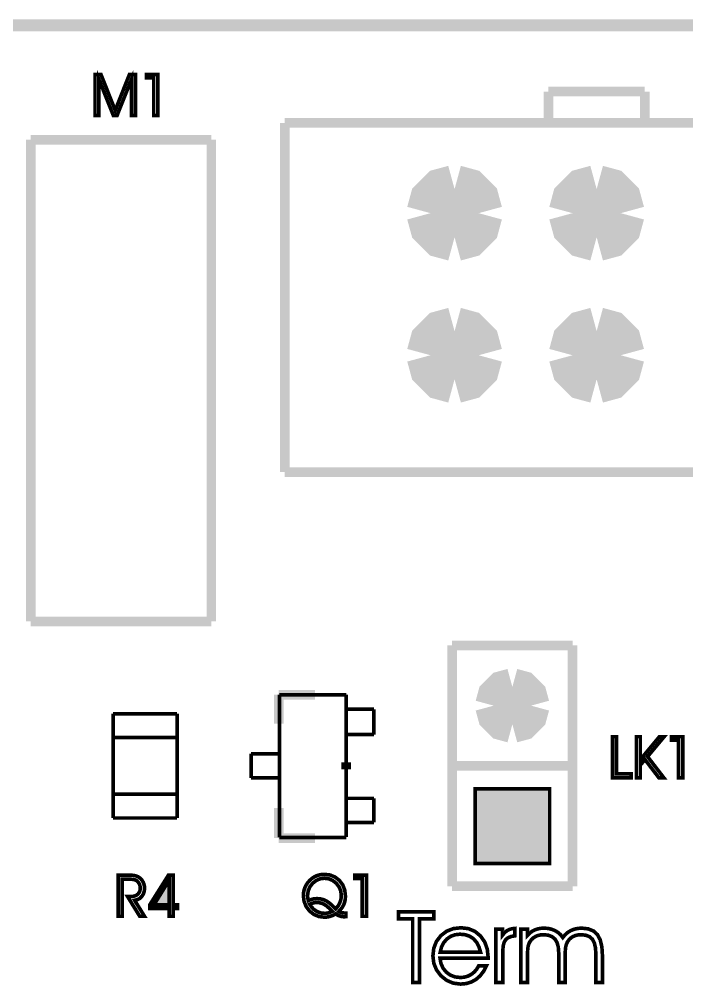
# Model space of a CAD drawing. Extents: x -1.96 to 2.19, y -1.6 to 2.11.
# Drawn here: x -0.038 to 0.516, y 1.307 to 2.108 of the extents above; entities that cross this region are included whole.
import ezdxf

# ---------------------------------------------------------------- set-up
doc = ezdxf.new("R2010")
doc.units = 0
doc.header["$LTSCALE"] = 0.000394
for name, color, linetype in [('KO', 7, 'CONTINUOUS'), ('M4', 7, 'CONTINUOUS'), ('ML', 7, 'CONTINUOUS'), ('TO', 7, 'CONTINUOUS')]:
    doc.layers.add(name, color=color, linetype=linetype)

msp = doc.modelspace()

# ---------------------------------------------------------------- linework, layer by layer
at = {"layer": 'KO', "color": 7, "linetype": 'CONTINUOUS', "const_width": 0.01}
msp.add_lwpolyline([(-1.958433, 2.103472), (1.741563, 2.103472)], dxfattribs=at)
at = {"layer": 'M4', "color": 7, "linetype": 'CONTINUOUS', "const_width": 0.003}
for points in [[(0.178067, 1.428972), (0.178067, 1.547472)], [(0.178067, 1.547472), (0.233567, 1.547472)], [(0.233567, 1.429472), (0.233567, 1.547472)], [(0.039992, 1.445165), (0.039992, 1.531776)], [(0.039992, 1.531776), (0.093138, 1.531776)], [(0.093138, 1.445165), (0.093138, 1.531776)], [(0.233567, 1.535472), (0.256567, 1.535472)], [(0.256567, 1.514472), (0.256567, 1.535472)], [(0.233567, 1.514472), (0.256567, 1.514472)], [(0.039992, 1.512091), (0.093138, 1.512091)], [(0.154567, 1.498472), (0.177567, 1.498472)], [(0.154567, 1.478472), (0.154567, 1.498472)], [(0.154567, 1.478472), (0.177567, 1.478472)], [(0.039992, 1.46485), (0.093138, 1.46485)], [(0.233567, 1.461472), (0.256567, 1.461472)], [(0.256567, 1.441472), (0.256567, 1.461472)], [(0.039992, 1.445165), (0.093138, 1.445165)], [(0.233567, 1.441472), (0.256567, 1.441472)], [(0.178067, 1.428972), (0.233567, 1.428972)]]:
    msp.add_lwpolyline(points, dxfattribs=at)
at = {"layer": 'ML', "color": 7, "linetype": 'CONTINUOUS'}
for points, const_width in [([(0.323571, 1.967469), (0.313493, 1.964731), (0.306312, 1.957551), (0.303575, 1.947472)], 0.04), ([(0.323571, 1.967469), (0.313493, 1.964731), (0.306312, 1.957551), (0.303575, 1.947472)], 0.04), ([(0.343567, 1.947472), (0.34083, 1.957551), (0.333649, 1.964731), (0.323571, 1.967469)], 0.04), ([(0.343567, 1.947472), (0.34083, 1.957551), (0.333649, 1.964731), (0.323571, 1.967469)], 0.04), ([(0.441571, 1.967472), (0.43149, 1.964735), (0.424308, 1.957554), (0.421571, 1.947472)], 0.04), ([(0.441571, 1.967472), (0.43149, 1.964735), (0.424308, 1.957554), (0.421571, 1.947472)], 0.04), ([(0.461571, 1.947472), (0.458834, 1.957554), (0.451652, 1.964735), (0.441571, 1.967472)], 0.04), ([(0.461571, 1.947472), (0.458834, 1.957554), (0.451652, 1.964735), (0.441571, 1.967472)], 0.04), ([(0.303575, 1.947472), (0.306312, 1.937394), (0.313493, 1.930213), (0.323571, 1.927476)], 0.04), ([(0.303575, 1.947472), (0.306312, 1.937394), (0.313493, 1.930213), (0.323571, 1.927476)], 0.04), ([(0.323571, 1.927476), (0.333649, 1.930213), (0.34083, 1.937394), (0.343567, 1.947472)], 0.04), ([(0.323571, 1.927476), (0.333649, 1.930213), (0.34083, 1.937394), (0.343567, 1.947472)], 0.04), ([(0.421575, 1.947472), (0.424312, 1.937394), (0.431493, 1.930213), (0.441571, 1.927476)], 0.04), ([(0.421575, 1.947472), (0.424312, 1.937394), (0.431493, 1.930213), (0.441571, 1.927476)], 0.04), ([(0.441571, 1.927476), (0.451649, 1.930213), (0.45883, 1.937394), (0.461567, 1.947472)], 0.04), ([(0.441571, 1.927476), (0.451649, 1.930213), (0.45883, 1.937394), (0.461567, 1.947472)], 0.04), ([(0.323571, 1.849469), (0.313493, 1.846731), (0.306312, 1.839551), (0.303575, 1.829472)], 0.04), ([(0.323571, 1.849469), (0.313493, 1.846731), (0.306312, 1.839551), (0.303575, 1.829472)], 0.04), ([(0.343567, 1.829472), (0.34083, 1.839551), (0.333649, 1.846731), (0.323571, 1.849469)], 0.04), ([(0.343567, 1.829472), (0.34083, 1.839551), (0.333649, 1.846731), (0.323571, 1.849469)], 0.04), ([(0.441571, 1.849472), (0.43149, 1.846735), (0.424308, 1.839554), (0.421571, 1.829472)], 0.04), ([(0.441571, 1.849472), (0.43149, 1.846735), (0.424308, 1.839554), (0.421571, 1.829472)], 0.04), ([(0.461571, 1.829472), (0.458834, 1.839554), (0.451652, 1.846735), (0.441571, 1.849472)], 0.04), ([(0.461571, 1.829472), (0.458834, 1.839554), (0.451652, 1.846735), (0.441571, 1.849472)], 0.04), ([(0.303575, 1.829472), (0.306312, 1.819394), (0.313493, 1.812213), (0.323571, 1.809476)], 0.04), ([(0.303575, 1.829472), (0.306312, 1.819394), (0.313493, 1.812213), (0.323571, 1.809476)], 0.04), ([(0.323571, 1.809476), (0.333649, 1.812213), (0.34083, 1.819394), (0.343567, 1.829472)], 0.04), ([(0.323571, 1.809476), (0.333649, 1.812213), (0.34083, 1.819394), (0.343567, 1.829472)], 0.04), ([(0.421575, 1.829472), (0.424312, 1.819394), (0.431493, 1.812213), (0.441571, 1.809476)], 0.04), ([(0.421575, 1.829472), (0.424312, 1.819394), (0.431493, 1.812213), (0.441571, 1.809476)], 0.04), ([(0.441571, 1.809476), (0.451649, 1.812213), (0.45883, 1.819394), (0.461567, 1.829472)], 0.04), ([(0.441571, 1.809476), (0.451649, 1.812213), (0.45883, 1.819394), (0.461567, 1.829472)], 0.04), ([(0.371571, 1.553972), (0.363759, 1.551851), (0.358193, 1.546284), (0.356071, 1.538472)], 0.031), ([(0.371571, 1.553972), (0.363759, 1.551851), (0.358193, 1.546284), (0.356071, 1.538472)], 0.031), ([(0.387071, 1.538472), (0.384949, 1.546284), (0.379383, 1.551851), (0.371571, 1.553972)], 0.031), ([(0.387071, 1.538472), (0.384949, 1.546284), (0.379383, 1.551851), (0.371571, 1.553972)], 0.031), ([(0.356071, 1.538472), (0.358193, 1.53066), (0.363759, 1.525094), (0.371571, 1.522972)], 0.031), ([(0.356071, 1.538472), (0.358193, 1.53066), (0.363759, 1.525094), (0.371571, 1.522972)], 0.031), ([(0.371571, 1.522972), (0.379383, 1.525094), (0.384949, 1.53066), (0.387071, 1.538472)], 0.031), ([(0.371571, 1.522972), (0.379383, 1.525094), (0.384949, 1.53066), (0.387071, 1.538472)], 0.031), ([(0.402567, 1.407472), (0.402567, 1.469472), (0.340567, 1.469472), (0.340567, 1.407472), (0.402567, 1.407472)], 0.003)]:
    msp.add_lwpolyline(points, dxfattribs=dict(at, const_width=const_width))
at = {"layer": 'ML', "color": 7}
msp.add_solid([(0.402567, 1.407472), (0.402567, 1.469472), (0.340567, 1.407472), (0.340567, 1.469472)], dxfattribs=at)
at = {"layer": 'TO', "color": 7, "linetype": 'CONTINUOUS'}
for points, const_width in [([(0.024925, 2.028472), (0.024925, 2.062701), (0.029882, 2.062701), (0.041724, 2.032941), (0.053528, 2.062701), (0.058488, 2.062701), (0.058488, 2.028472), (0.055272, 2.028472), (0.055272, 2.058705), (0.043236, 2.028472), (0.040201, 2.028472), (0.028165, 2.058705), (0.028165, 2.028472), (0.024925, 2.028472)], 0.003), ([(0.024925, 2.028472), (0.024925, 2.062701), (0.029882, 2.062701), (0.041724, 2.032941), (0.053528, 2.062701), (0.058488, 2.062701), (0.058488, 2.028472), (0.055272, 2.028472), (0.055272, 2.058705), (0.043236, 2.028472), (0.040201, 2.028472), (0.028165, 2.058705), (0.028165, 2.028472), (0.024925, 2.028472)], 0.003), ([(0.07722, 2.028472), (0.07365, 2.028472), (0.07365, 2.059764), (0.067681, 2.059764), (0.067681, 2.062701), (0.07722, 2.062701), (0.07722, 2.028472)], 0.003), ([(0.07722, 2.028472), (0.07365, 2.028472), (0.07365, 2.059764), (0.067681, 2.059764), (0.067681, 2.062701), (0.07722, 2.062701), (0.07722, 2.028472)], 0.003), ([(0.401567, 2.022472), (0.401567, 2.048472)], 0.008), ([(0.401567, 2.048472), (0.481567, 2.048472)], 0.008), ([(0.481567, 2.022472), (0.481567, 2.048472)], 0.008), ([(0.182567, 1.732472), (0.182567, 2.022472)], 0.008), ([(0.182567, 2.022472), (0.700567, 2.022472)], 0.008), ([(-0.028433, 2.008472), (0.121567, 2.008472)], 0.008), ([(-0.028433, 1.608472), (-0.028433, 2.008472)], 0.008), ([(0.121567, 1.608472), (0.121567, 2.008472)], 0.008), ([(0.182567, 1.732472), (0.700567, 1.732472)], 0.008), ([(-0.028433, 1.608472), (0.121567, 1.608472)], 0.008), ([(0.321567, 1.388472), (0.321567, 1.588472)], 0.008), ([(0.321567, 1.588472), (0.421567, 1.588472)], 0.008), ([(0.421567, 1.388472), (0.421567, 1.588472)], 0.008), ([(0.177567, 1.523472), (0.177567, 1.547472)], 0.008), ([(0.177567, 1.547472), (0.207567, 1.547472)], 0.008), ([(0.470161, 1.478472), (0.45474, 1.478472), (0.45474, 1.512701), (0.458126, 1.512701), (0.458126, 1.481787), (0.470161, 1.481787), (0.470161, 1.478472)], 0.003), ([(0.470161, 1.478472), (0.45474, 1.478472), (0.45474, 1.512701), (0.458126, 1.512701), (0.458126, 1.481787), (0.470161, 1.481787), (0.470161, 1.478472)], 0.003), ([(0.47785, 1.489031), (0.47785, 1.478472), (0.474535, 1.478472), (0.474535, 1.512701), (0.47785, 1.512701), (0.47785, 1.493685), (0.493697, 1.512701), (0.497689, 1.512701), (0.483866, 1.49615), (0.497457, 1.478472), (0.493319, 1.478472), (0.481709, 1.493638), (0.47785, 1.489031)], 0.003), ([(0.47785, 1.489031), (0.47785, 1.478472), (0.474535, 1.478472), (0.474535, 1.512701), (0.47785, 1.512701), (0.47785, 1.493685), (0.493697, 1.512701), (0.497689, 1.512701), (0.483866, 1.49615), (0.497457, 1.478472), (0.493319, 1.478472), (0.481709, 1.493638), (0.47785, 1.489031)], 0.003), ([(0.51315, 1.478472), (0.509579, 1.478472), (0.509579, 1.509764), (0.50361, 1.509764), (0.50361, 1.512701), (0.51315, 1.512701), (0.51315, 1.478472)], 0.003), ([(0.51315, 1.478472), (0.509579, 1.478472), (0.509579, 1.509764), (0.50361, 1.509764), (0.50361, 1.512701), (0.51315, 1.512701), (0.51315, 1.478472)], 0.003), ([(0.233567, 1.485472), (0.233567, 1.491472)], 0.008), ([(0.321567, 1.488472), (0.421567, 1.488472)], 0.008), ([(0.177567, 1.428472), (0.177567, 1.453472)], 0.008), ([(0.177567, 1.428472), (0.207567, 1.428472)], 0.008), ([(0.047579, 1.394339), (0.047579, 1.363472), (0.044268, 1.363472), (0.044268, 1.397701), (0.053461, 1.397701), (0.055351, 1.39765), (0.056976, 1.397497), (0.058339, 1.397244), (0.05953, 1.396871), (0.060646, 1.396366), (0.061685, 1.395728), (0.062955, 1.394665), (0.064032, 1.393387), (0.064921, 1.391894), (0.06558, 1.390264), (0.065975, 1.388571), (0.066106, 1.386815), (0.065845, 1.384289), (0.065059, 1.382009), (0.063748, 1.379976), (0.062039, 1.37835), (0.060069, 1.377307), (0.057835, 1.376846), (0.066106, 1.363472), (0.06211, 1.363472), (0.051953, 1.379976), (0.055197, 1.379976), (0.057226, 1.380188), (0.058985, 1.380822), (0.060476, 1.381878), (0.061606, 1.383268), (0.062285, 1.384901), (0.062512, 1.386772), (0.062442, 1.387941), (0.062234, 1.389038), (0.061886, 1.390063), (0.061407, 1.391008), (0.060792, 1.391868), (0.060043, 1.392646), (0.059322, 1.393197), (0.05851, 1.393632), (0.05761, 1.393953), (0.056415, 1.394168), (0.054724, 1.394296), (0.052539, 1.394339), (0.047579, 1.394339)], 0.003), ([(0.047579, 1.394339), (0.047579, 1.363472), (0.044268, 1.363472), (0.044268, 1.397701), (0.053461, 1.397701), (0.055351, 1.39765), (0.056976, 1.397497), (0.058339, 1.397244), (0.05953, 1.396871), (0.060646, 1.396366), (0.061685, 1.395728), (0.062955, 1.394665), (0.064032, 1.393387), (0.064921, 1.391894), (0.06558, 1.390264), (0.065975, 1.388571), (0.066106, 1.386815), (0.065845, 1.384289), (0.065059, 1.382009), (0.063748, 1.379976), (0.062039, 1.37835), (0.060069, 1.377307), (0.057835, 1.376846), (0.066106, 1.363472), (0.06211, 1.363472), (0.051953, 1.379976), (0.055197, 1.379976), (0.057226, 1.380188), (0.058985, 1.380822), (0.060476, 1.381878), (0.061606, 1.383268), (0.062285, 1.384901), (0.062512, 1.386772), (0.062442, 1.387941), (0.062234, 1.389038), (0.061886, 1.390063), (0.061407, 1.391008), (0.060792, 1.391868), (0.060043, 1.392646), (0.059322, 1.393197), (0.05851, 1.393632), (0.05761, 1.393953), (0.056415, 1.394168), (0.054724, 1.394296), (0.052539, 1.394339), (0.047579, 1.394339)], 0.003), ([(0.089752, 1.363472), (0.086441, 1.363472), (0.086441, 1.370083), (0.070409, 1.370083), (0.070409, 1.373067), (0.085917, 1.397701), (0.089752, 1.397701), (0.089752, 1.373067), (0.093469, 1.373067), (0.093469, 1.370083), (0.089752, 1.370083), (0.089752, 1.363472)], 0.003), ([(0.089752, 1.363472), (0.086441, 1.363472), (0.086441, 1.370083), (0.070409, 1.370083), (0.070409, 1.373067), (0.085917, 1.397701), (0.089752, 1.397701), (0.089752, 1.373067), (0.093469, 1.373067), (0.093469, 1.370083), (0.089752, 1.370083), (0.089752, 1.363472)], 0.003), ([(0.086535, 1.373067), (0.086673, 1.393752), (0.073929, 1.373067), (0.086535, 1.373067)], 0.003), ([(0.086535, 1.373067), (0.086673, 1.393752), (0.073929, 1.373067), (0.086535, 1.373067)], 0.003), ([(0.227421, 1.367563), (0.228154, 1.367136), (0.228942, 1.366798), (0.229787, 1.366547), (0.230712, 1.366367), (0.231751, 1.36626), (0.232902, 1.366224), (0.23335, 1.366224), (0.23335, 1.36324), (0.233265, 1.363227), (0.233164, 1.363219), (0.233047, 1.363217), (0.232443, 1.363176), (0.231978, 1.363151), (0.231657, 1.363142), (0.230554, 1.363211), (0.229407, 1.36342), (0.228217, 1.363768), (0.227021, 1.364242), (0.225872, 1.364833), (0.224768, 1.365543), (0.223344, 1.36471), (0.221867, 1.364023), (0.220339, 1.363488), (0.218754, 1.363101), (0.217118, 1.362869), (0.215433, 1.362791), (0.210801, 1.363366), (0.206676, 1.365093), (0.203055, 1.367972), (0.200247, 1.371705), (0.198562, 1.375979), (0.198, 1.380795), (0.198152, 1.383142), (0.198609, 1.385417), (0.19937, 1.387614), (0.200429, 1.389705), (0.201756, 1.391641), (0.203358, 1.393425), (0.205092, 1.394934), (0.206937, 1.39617), (0.208894, 1.397138), (0.210965, 1.397828), (0.213147, 1.398243), (0.215441, 1.398382), (0.220183, 1.397812), (0.22436, 1.396104), (0.227969, 1.393256), (0.230735, 1.389534), (0.232395, 1.385191), (0.232949, 1.380232), (0.232797, 1.377772), (0.232342, 1.375464), (0.231587, 1.373311), (0.23052, 1.371291), (0.229131, 1.369375), (0.227421, 1.367563)], 0.003), ([(0.227421, 1.367563), (0.228154, 1.367136), (0.228942, 1.366798), (0.229787, 1.366547), (0.230712, 1.366367), (0.231751, 1.36626), (0.232902, 1.366224), (0.23335, 1.366224), (0.23335, 1.36324), (0.233265, 1.363227), (0.233164, 1.363219), (0.233047, 1.363217), (0.232443, 1.363176), (0.231978, 1.363151), (0.231657, 1.363142), (0.230554, 1.363211), (0.229407, 1.36342), (0.228217, 1.363768), (0.227021, 1.364242), (0.225872, 1.364833), (0.224768, 1.365543), (0.223344, 1.36471), (0.221867, 1.364023), (0.220339, 1.363488), (0.218754, 1.363101), (0.217118, 1.362869), (0.215433, 1.362791), (0.210801, 1.363366), (0.206676, 1.365093), (0.203055, 1.367972), (0.200247, 1.371705), (0.198562, 1.375979), (0.198, 1.380795), (0.198152, 1.383142), (0.198609, 1.385417), (0.19937, 1.387614), (0.200429, 1.389705), (0.201756, 1.391641), (0.203358, 1.393425), (0.205092, 1.394934), (0.206937, 1.39617), (0.208894, 1.397138), (0.210965, 1.397828), (0.213147, 1.398243), (0.215441, 1.398382), (0.220183, 1.397812), (0.22436, 1.396104), (0.227969, 1.393256), (0.230735, 1.389534), (0.232395, 1.385191), (0.232949, 1.380232), (0.232797, 1.377772), (0.232342, 1.375464), (0.231587, 1.373311), (0.23052, 1.371291), (0.229131, 1.369375), (0.227421, 1.367563)], 0.003), ([(0.224815, 1.369681), (0.226212, 1.371266), (0.227373, 1.372979), (0.228295, 1.374819), (0.228959, 1.376757), (0.229359, 1.378766), (0.229492, 1.380843), (0.229032, 1.384554), (0.227651, 1.387905), (0.22535, 1.390898), (0.222409, 1.393243), (0.219088, 1.394649), (0.215386, 1.395118), (0.211797, 1.394645), (0.208547, 1.393227), (0.205638, 1.390866), (0.203351, 1.387869), (0.201978, 1.384562), (0.20152, 1.380941), (0.201536, 1.380204), (0.201586, 1.379472), (0.201665, 1.37874), (0.201775, 1.378008), (0.201923, 1.377268), (0.202106, 1.37652), (0.203324, 1.377049), (0.204522, 1.377478), (0.205701, 1.377803), (0.206901, 1.37803), (0.208139, 1.378167), (0.209417, 1.378213), (0.212028, 1.378009), (0.214501, 1.377401), (0.216839, 1.37639), (0.219233, 1.374836), (0.22189, 1.3726), (0.224815, 1.369681)], 0.003), ([(0.224815, 1.369681), (0.226212, 1.371266), (0.227373, 1.372979), (0.228295, 1.374819), (0.228959, 1.376757), (0.229359, 1.378766), (0.229492, 1.380843), (0.229032, 1.384554), (0.227651, 1.387905), (0.22535, 1.390898), (0.222409, 1.393243), (0.219088, 1.394649), (0.215386, 1.395118), (0.211797, 1.394645), (0.208547, 1.393227), (0.205638, 1.390866), (0.203351, 1.387869), (0.201978, 1.384562), (0.20152, 1.380941), (0.201536, 1.380204), (0.201586, 1.379472), (0.201665, 1.37874), (0.201775, 1.378008), (0.201923, 1.377268), (0.202106, 1.37652), (0.203324, 1.377049), (0.204522, 1.377478), (0.205701, 1.377803), (0.206901, 1.37803), (0.208139, 1.378167), (0.209417, 1.378213), (0.212028, 1.378009), (0.214501, 1.377401), (0.216839, 1.37639), (0.219233, 1.374836), (0.22189, 1.3726), (0.224815, 1.369681)], 0.003), ([(0.250343, 1.363472), (0.246772, 1.363472), (0.246772, 1.394764), (0.240803, 1.394764), (0.240803, 1.397701), (0.250343, 1.397701), (0.250343, 1.363472)], 0.003), ([(0.250343, 1.363472), (0.246772, 1.363472), (0.246772, 1.394764), (0.240803, 1.394764), (0.240803, 1.397701), (0.250343, 1.397701), (0.250343, 1.363472)], 0.003), ([(0.321567, 1.388472), (0.421567, 1.388472)], 0.008), ([(0.222063, 1.367661), (0.219364, 1.370322), (0.217034, 1.372292), (0.215075, 1.373575), (0.21322, 1.374349), (0.211217, 1.374814), (0.209063, 1.374969), (0.208166, 1.374929), (0.207253, 1.374812), (0.206327, 1.374618), (0.205366, 1.374337), (0.204343, 1.373959), (0.203264, 1.373484), (0.2047, 1.371305), (0.206443, 1.369466), (0.208496, 1.367965), (0.210752, 1.366856), (0.213128, 1.36619), (0.215626, 1.365969), (0.216675, 1.366017), (0.217723, 1.366159), (0.218772, 1.366394), (0.219838, 1.36672), (0.220936, 1.367141), (0.222063, 1.367661)], 0.003), ([(0.222063, 1.367661), (0.219364, 1.370322), (0.217034, 1.372292), (0.215075, 1.373575), (0.21322, 1.374349), (0.211217, 1.374814), (0.209063, 1.374969), (0.208166, 1.374929), (0.207253, 1.374812), (0.206327, 1.374618), (0.205366, 1.374337), (0.204343, 1.373959), (0.203264, 1.373484), (0.2047, 1.371305), (0.206443, 1.369466), (0.208496, 1.367965), (0.210752, 1.366856), (0.213128, 1.36619), (0.215626, 1.365969), (0.216675, 1.366017), (0.217723, 1.366159), (0.218772, 1.366394), (0.219838, 1.36672), (0.220936, 1.367141), (0.222063, 1.367661)], 0.003), ([(0.294539, 1.308472), (0.288776, 1.308472), (0.288776, 1.361386), (0.277043, 1.361386), (0.277043, 1.36715), (0.306272, 1.36715), (0.306272, 1.361386), (0.294539, 1.361386), (0.294539, 1.308472)], 0.003), ([(0.294539, 1.308472), (0.288776, 1.308472), (0.288776, 1.361386), (0.277043, 1.361386), (0.277043, 1.36715), (0.306272, 1.36715), (0.306272, 1.361386), (0.294539, 1.361386), (0.294539, 1.308472)], 0.003), ([(0.351472, 1.328831), (0.311461, 1.328831), (0.312272, 1.324312), (0.314019, 1.320413), (0.316701, 1.317126), (0.320097, 1.314649), (0.324017, 1.313164), (0.328461, 1.312669), (0.331678, 1.312957), (0.334673, 1.313819), (0.337441, 1.315252), (0.339899, 1.317207), (0.341956, 1.319607), (0.343606, 1.322461), (0.350055, 1.322461), (0.347741, 1.317935), (0.344873, 1.314173), (0.341457, 1.311169), (0.337566, 1.308977), (0.333288, 1.30766), (0.328626, 1.30722), (0.322504, 1.307987), (0.317047, 1.310284), (0.312256, 1.31411), (0.308543, 1.319016), (0.306317, 1.324539), (0.305575, 1.330673), (0.306303, 1.337032), (0.308486, 1.342606), (0.312122, 1.347398), (0.316888, 1.351077), (0.322468, 1.353282), (0.328858, 1.354016), (0.335118, 1.35325), (0.340551, 1.350956), (0.345157, 1.347138), (0.348665, 1.342085), (0.35077, 1.336116), (0.351472, 1.329228), (0.351472, 1.328831)], 0.003), ([(0.351472, 1.328831), (0.311461, 1.328831), (0.312272, 1.324312), (0.314019, 1.320413), (0.316701, 1.317126), (0.320097, 1.314649), (0.324017, 1.313164), (0.328461, 1.312669), (0.331678, 1.312957), (0.334673, 1.313819), (0.337441, 1.315252), (0.339899, 1.317207), (0.341956, 1.319607), (0.343606, 1.322461), (0.350055, 1.322461), (0.347741, 1.317935), (0.344873, 1.314173), (0.341457, 1.311169), (0.337566, 1.308977), (0.333288, 1.30766), (0.328626, 1.30722), (0.322504, 1.307987), (0.317047, 1.310284), (0.312256, 1.31411), (0.308543, 1.319016), (0.306317, 1.324539), (0.305575, 1.330673), (0.306303, 1.337032), (0.308486, 1.342606), (0.312122, 1.347398), (0.316888, 1.351077), (0.322468, 1.353282), (0.328858, 1.354016), (0.335118, 1.35325), (0.340551, 1.350956), (0.345157, 1.347138), (0.348665, 1.342085), (0.35077, 1.336116), (0.351472, 1.329228), (0.351472, 1.328831)], 0.003), ([(0.363685, 1.308472), (0.357921, 1.308472), (0.357921, 1.352803), (0.363287, 1.352803), (0.363287, 1.347685), (0.364723, 1.349475), (0.366246, 1.350912), (0.367854, 1.352004), (0.369607, 1.35277), (0.371536, 1.353252), (0.373646, 1.353449), (0.373685, 1.347287), (0.370449, 1.34672), (0.367891, 1.34565), (0.366012, 1.344083), (0.364717, 1.341891), (0.363943, 1.338944), (0.363685, 1.33524), (0.363685, 1.308472)], 0.003), ([(0.363685, 1.308472), (0.357921, 1.308472), (0.357921, 1.352803), (0.363287, 1.352803), (0.363287, 1.347685), (0.364723, 1.349475), (0.366246, 1.350912), (0.367854, 1.352004), (0.369607, 1.35277), (0.371536, 1.353252), (0.373646, 1.353449), (0.373685, 1.347287), (0.370449, 1.34672), (0.367891, 1.34565), (0.366012, 1.344083), (0.364717, 1.341891), (0.363943, 1.338944), (0.363685, 1.33524), (0.363685, 1.308472)], 0.003), ([(0.413449, 1.345858), (0.415397, 1.348211), (0.417635, 1.350153), (0.420161, 1.351689), (0.422939, 1.3528), (0.42593, 1.353464), (0.42913, 1.353685), (0.434604, 1.353084), (0.438981, 1.351277), (0.442264, 1.348264), (0.444547, 1.343917), (0.445919, 1.33811), (0.446378, 1.330839), (0.446378, 1.308472), (0.440929, 1.308472), (0.440929, 1.332008), (0.440608, 1.337292), (0.439642, 1.34146), (0.438028, 1.344508), (0.43569, 1.346582), (0.432533, 1.347823), (0.428563, 1.348236), (0.426138, 1.348062), (0.423917, 1.347543), (0.421894, 1.346681), (0.420105, 1.345499), (0.418585, 1.344018), (0.417327, 1.34224), (0.416717, 1.340975), (0.416233, 1.339595), (0.41587, 1.338098), (0.415626, 1.336174), (0.415479, 1.333482), (0.415429, 1.330028), (0.415429, 1.308472), (0.410063, 1.308472), (0.410063, 1.333287), (0.409719, 1.337945), (0.408684, 1.341713), (0.406957, 1.344591), (0.404523, 1.346619), (0.401353, 1.347833), (0.397453, 1.348236), (0.394975, 1.348062), (0.392712, 1.347543), (0.390657, 1.346681), (0.388851, 1.345499), (0.387313, 1.344018), (0.386047, 1.34224), (0.385416, 1.340975), (0.384926, 1.339595), (0.384579, 1.338098), (0.384338, 1.336174), (0.384196, 1.333482), (0.38415, 1.330028), (0.38415, 1.308472), (0.378551, 1.308472), (0.378551, 1.352803), (0.38415, 1.352803), (0.38415, 1.347756), (0.385943, 1.349559), (0.387938, 1.351033), (0.390134, 1.352185), (0.392533, 1.35302), (0.395132, 1.353519), (0.397933, 1.353685), (0.401192, 1.353451), (0.404257, 1.352746), (0.407122, 1.351567), (0.40967, 1.349989), (0.411781, 1.348087), (0.413449, 1.345858)], 0.003), ([(0.413449, 1.345858), (0.415397, 1.348211), (0.417635, 1.350153), (0.420161, 1.351689), (0.422939, 1.3528), (0.42593, 1.353464), (0.42913, 1.353685), (0.434604, 1.353084), (0.438981, 1.351277), (0.442264, 1.348264), (0.444547, 1.343917), (0.445919, 1.33811), (0.446378, 1.330839), (0.446378, 1.308472), (0.440929, 1.308472), (0.440929, 1.332008), (0.440608, 1.337292), (0.439642, 1.34146), (0.438028, 1.344508), (0.43569, 1.346582), (0.432533, 1.347823), (0.428563, 1.348236), (0.426138, 1.348062), (0.423917, 1.347543), (0.421894, 1.346681), (0.420105, 1.345499), (0.418585, 1.344018), (0.417327, 1.34224), (0.416717, 1.340975), (0.416233, 1.339595), (0.41587, 1.338098), (0.415626, 1.336174), (0.415479, 1.333482), (0.415429, 1.330028), (0.415429, 1.308472), (0.410063, 1.308472), (0.410063, 1.333287), (0.409719, 1.337945), (0.408684, 1.341713), (0.406957, 1.344591), (0.404523, 1.346619), (0.401353, 1.347833), (0.397453, 1.348236), (0.394975, 1.348062), (0.392712, 1.347543), (0.390657, 1.346681), (0.388851, 1.345499), (0.387313, 1.344018), (0.386047, 1.34224), (0.385416, 1.340975), (0.384926, 1.339595), (0.384579, 1.338098), (0.384338, 1.336174), (0.384196, 1.333482), (0.38415, 1.330028), (0.38415, 1.308472), (0.378551, 1.308472), (0.378551, 1.352803), (0.38415, 1.352803), (0.38415, 1.347756), (0.385943, 1.349559), (0.387938, 1.351033), (0.390134, 1.352185), (0.392533, 1.35302), (0.395132, 1.353519), (0.397933, 1.353685), (0.401192, 1.353451), (0.404257, 1.352746), (0.407122, 1.351567), (0.40967, 1.349989), (0.411781, 1.348087), (0.413449, 1.345858)], 0.003), ([(0.345185, 1.33363), (0.343812, 1.338201), (0.341835, 1.341952), (0.33926, 1.344882), (0.336094, 1.346977), (0.332348, 1.348232), (0.32802, 1.34865), (0.323944, 1.3482), (0.320303, 1.346848), (0.317098, 1.344591), (0.314503, 1.341569), (0.312681, 1.337917), (0.311626, 1.33363), (0.345185, 1.33363)], 0.003), ([(0.345185, 1.33363), (0.343812, 1.338201), (0.341835, 1.341952), (0.33926, 1.344882), (0.336094, 1.346977), (0.332348, 1.348232), (0.32802, 1.34865), (0.323944, 1.3482), (0.320303, 1.346848), (0.317098, 1.344591), (0.314503, 1.341569), (0.312681, 1.337917), (0.311626, 1.33363), (0.345185, 1.33363)], 0.003)]:
    msp.add_lwpolyline(points, dxfattribs=dict(at, const_width=const_width))
at = {"layer": 'TO', "color": 7}
msp.add_solid([(0.086535, 1.373067), (0.086673, 1.393752), (0.086535, 1.373067), (0.073929, 1.373067)], dxfattribs=at)

doc.saveas('drawing.dxf')
